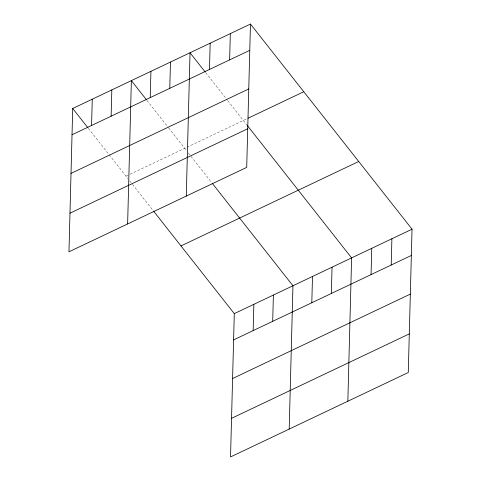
<?xml version="1.0" encoding="UTF-8"?>
<svg xmlns="http://www.w3.org/2000/svg" width="481" height="481" viewBox="0 0 481 481"><rect width="100%" height="100%" fill="white"/><g stroke="black" fill="none" stroke-linecap="round" stroke-linejoin="round"><path stroke-width="0.36" stroke-dasharray="2.4 1.8" d="M126.034 176.178L129.407 174.579M130.08 174.26L247.378 118.542M205.658 72.601L227.26 100.03M227.723 100.613L247.012 125.102M147 100.463L168.146 127.309M168.603 127.892L186.526 150.643M188.354 152.97L211.7 182.612M88.342 128.325L127.868 178.505M129.696 180.832L131.986 183.736M132.443 184.319L153.042 210.474"/><path stroke-width="0.72" d="M72.715 108.484L68.963 251.81L246.711 167.376L250.463 24.05L72.715 108.484L87.885 127.742M91.582 125.475L92.268 99.2M111.129 116.186L111.82 89.911M127.621 223.948L131.373 80.622L146.543 99.88M150.234 97.607L150.926 71.332M169.787 88.324L170.478 62.043M186.279 196.086L190.031 52.76L205.201 72.018M209.488 69.462L210.173 43.188M229.629 59.897L230.321 33.622M153.505 211.057L234.289 313.624L230.537 456.95L408.285 372.516L412.037 229.19L250.463 24.05M253.156 330.609L253.842 304.335M272.703 321.326L273.394 295.051M289.195 429.088L292.947 285.762L212.157 183.189M311.808 302.747L312.5 276.473M331.361 293.458L332.052 267.183M347.847 401.22L351.605 257.9L247.468 125.685M371.061 274.603L371.747 248.328M391.203 265.031L391.895 238.756M72.03 134.758L249.777 50.325M71.014 173.388L248.767 88.949M248.052 118.224L303.782 91.745M69.973 213.185L247.721 128.752M180.97 245.929L358.718 161.496M234.289 313.624L412.037 229.19M233.604 339.899L411.351 255.465M232.588 378.529L410.341 294.089M231.547 418.326L409.295 333.886"/></g></svg>
